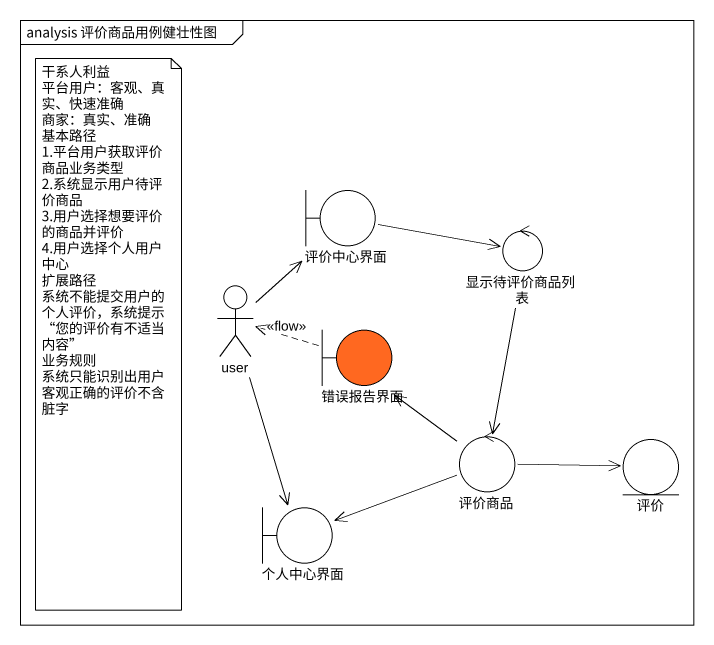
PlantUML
@startuml
mainframe analysis 评价商品用例健壮性图
boundary 评价中心界面
control 显示待评价商品列表
actor user
boundary 错误报告界面 #FF6820
control 评价商品
entity 评价
boundary 个人中心界面
评价中心界面 -right-> 显示待评价商品列表
显示待评价商品列表 --> 评价商品
user -up-> 评价中心界面
user --> 个人中心界面
错误报告界面 .left.> user : <<flow>>
评价商品 -up-> 错误报告界面
评价商品 -right-> 评价
评价商品 -left-> 个人中心界面
note as N1
  干系人利益
  平台用户：客观、真实、快速准确
  商家：真实、准确
  基本路径
  1.平台用户获取评价商品业务类型
  2.系统显示用户待评价商品
  3.用户选择想要评价的商品并评价
  4.用户选择个人用户中心
  扩展路径
  系统不能提交用户的个人评价，系统提示“您的评价有不适当内容”
  业务规则
  系统只能识别出用户客观正确的评价不含脏字
end note
@enduml
